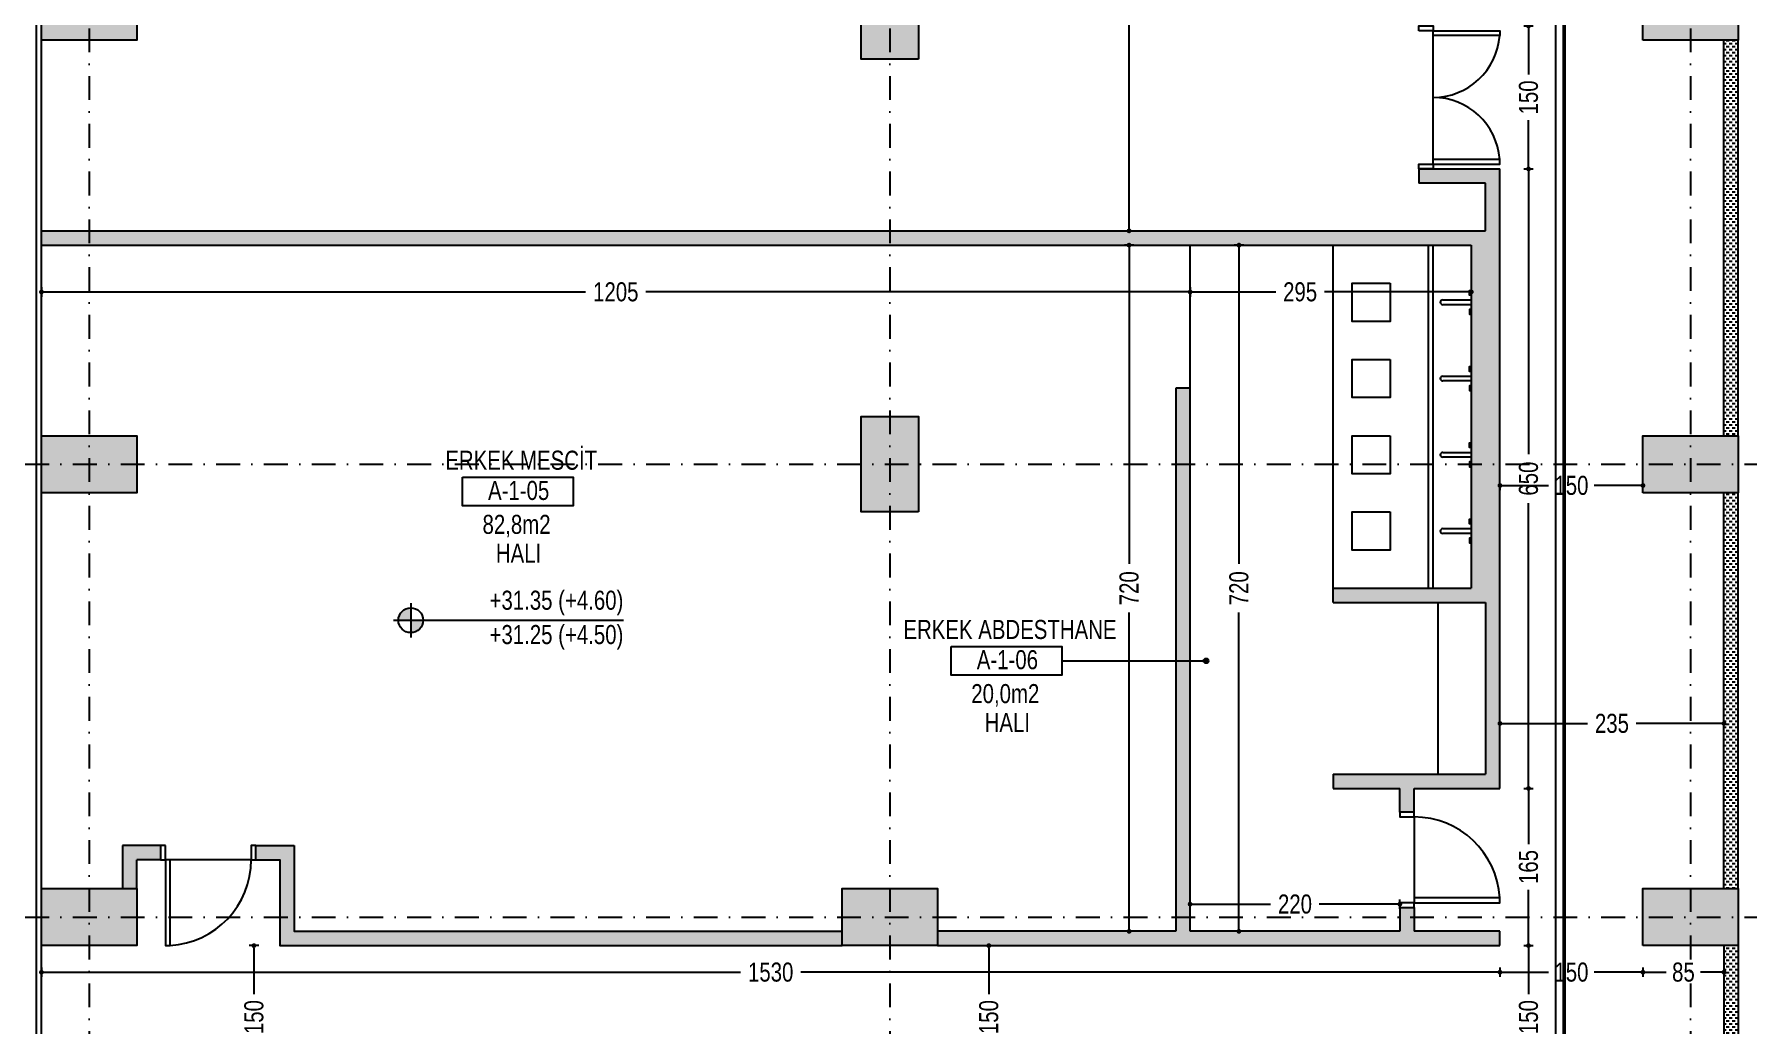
# Model space of a CAD drawing. Header units: centimetres. Extents: x 26569 to 160723, y -3143 to 14565.
# Drawn here: x 78393 to 80191, y 3351 to 4390 of the extents above; entities that cross this region are included whole.
import ezdxf
from ezdxf.enums import TextEntityAlignment as Align

# ---------------------------------------------------------------- set-up
doc = ezdxf.new("R2010")
doc.units = ezdxf.units.CM
doc.header["$LTSCALE"] = 100
doc.linetypes.add('DASHDOT2', pattern=[0.5, 0.25, -0.125, 0, -0.125])
for name, color, linetype in [('A-ANNO-DIMS', 187, 'Continuous'), ('A-ANNO-GRID', 155, 'DASHDOT2'), ('A-ANNO-IDEN', 50, 'Continuous'), ('A-ANNO-TEXT', 50, 'Continuous'), ('A-DOOR', 193, 'Continuous'), ('A-ELEV-01', 255, 'Continuous'), ('A-ELEV-03', 251, 'Continuous'), ('A-FLOR-FIXT', 146, 'Continuous'), ('A-WALL', 134, 'Continuous'), ('A-WALL-HTCH', 8, 'Continuous'), ('A-WALL-INSL', 249, 'Continuous'), ('A-WALL-SNWPNL', 200, 'Continuous'), ('S-CONC', 5, 'Continuous'), ('S-HTCH', 8, 'Continuous')]:
    doc.layers.add(name, color=color, linetype=linetype)
doc.layers.add('GEB-BEZUG', color=2, linetype='Continuous', lineweight=50, true_color=0xffff00)
doc.styles.add('Fields_100', font='act_simplex.shx', dxfattribs={"width": 0.8, "height": 20})
doc.linetypes.add('BATTING', pattern='A,0.00254,-2.54,[134,ltypeshp.shx,S=2.54,R=0,X=-2.54,Y=0],-5.08,[134,ltypeshp.shx,S=2.54,R=180,X=2.54,Y=0],-2.54', length=10.16254)
doc.dimstyles.new('FIELDS_100', dxfattribs={"dimscale": 0, "dimtxt": 20, "dimasz": 5, "dimexe": 5, "dimexo": 5, "dimgap": 5, "dimtad": 0, "dimdec": 0, "dimzin": 0, "dimdsep": 46, "dimtxsty": 'Fields_100', "dimblk": 'DOT', "dimcen": 0.09, "dimclrt": 50, "dimadec": 0, "dimazin": 0, "dimtfac": 1, "dimtdec": 0, "dimtix": 1, "dimtofl": 0, "dimtmove": 1, "dimatfit": 3, "dimfxl": 5, "dimfxlon": 1, "dimtolj": 1, "dimtzin": 0, "dimarcsym": 0})
pattern_1 = [(0, (45541.4728, 54361.0323), (3.175, 3.175), [3.175, -3.175])]
pattern_2 = [(0, (74805.6698, 54361.057), (3.175, 3.175), [3.175, -3.175])]

# ---------------------------------------------------------------- blocks, each defined once
blk = doc.blocks.new('Mahal kutusu_100')
at = {"color": 0}
blk.add_lwpolyline([(-58, 30), (58, 30), (58, 0), (-58, 0)], close=True, dxfattribs=at)
at = {"color": 0, "style": 'Fields_100', "width": 0.8}
for tag, p in [('MAHAL', (3.6, 37.9)), ('KOD', (0.9, 6.2)), ('ALAN', (-1.3, -29.4)), ('KAPLAMA', (0.8, -59.7))]:
    blk.add_attdef(tag, text='', height=20, dxfattribs=at).set_placement(p, align=Align.CENTER)
blk = doc.blocks.new('KAPI_100')
at = {"layer": 'A-DOOR'}
blk.add_line((5, 15), (95, 15), dxfattribs=at)
blk.add_lwpolyline([(95, 15), (95, 105), (90, 105), (90, 15)], dxfattribs=at)
for points in [[(0, 0), (5, 0), (5, 15), (0, 15)], [(95, 0), (100, 0), (100, 15), (95, 15)]]:
    blk.add_lwpolyline(points, close=True, dxfattribs=at)
blk.add_arc((95, 15), 90, 93.1847, 180, dxfattribs=at)
blk = doc.blocks.new('KAPI 150')
at = {"layer": 'A-DOOR'}
blk.add_line((145, 15), (5, 15), dxfattribs=at)
for points in [[(5, 15), (5, 85), (10, 85), (10, 15)], [(145, 15), (145, 85), (140, 85), (140, 15)]]:
    blk.add_lwpolyline(points, dxfattribs=at)
for points in [[(5, 0), (0, 0), (0, 15), (5, 15)], [(150, 0), (145, 0), (145, 15), (150, 15)]]:
    blk.add_lwpolyline(points, close=True, dxfattribs=at)
for centre, start, end in [((5, 15), 0, 85.904), ((145, 15), 94.096, 180)]:
    blk.add_arc(centre, 70, start, end, dxfattribs=at)
blk = doc.blocks.new('_Dot')
at = {"color": 0, "linetype": 'ByBlock', "lineweight": -2}
blk.add_line((-0.5, 0), (-1, 0), dxfattribs=at)
at = {"color": 0, "linetype": 'ByBlock', "const_width": 0.5}
blk.add_lwpolyline([(-0.25, 0, 1), (0.25, 0, 1)], format="xyb", close=True, dxfattribs=at)
blk = doc.blocks.new('*D194')
at = {"layer": 'A-ANNO-DIMS', "color": 0, "lineweight": -2, "transparency": 16777216}
for p, q in [((78628.8, 3433.6), (78618.8, 3433.6)), ((78623.8, 3428.6), (78623.8, 3382.7)), ((78623.8, 3288.6), (78623.8, 3334.6)), ((78628.8, 3283.6), (78618.8, 3283.6))]:
    blk.add_line(p, q, dxfattribs=at)
at = {"layer": 'DEFPOINTS', "color": 0, "transparency": 16777216}
for p in [(78623.8, 3433.6), (78650.9, 3433.6), (78650.9, 3283.6)]:
    blk.add_point(p, dxfattribs=at)
at = {"layer": 'A-ANNO-DIMS', "color": 0, "lineweight": -2, "transparency": 16777216, "xscale": 5, "yscale": 5, "zscale": 5}
for p, rotation in [((78623.8, 3433.6), 90), ((78623.8, 3283.6), 270)]:
    blk.add_blockref('_Dot', p, dxfattribs=dict(at, rotation=rotation))
at = {"layer": 'A-ANNO-DIMS', "color": 50, "transparency": 16777216, "insert": (78623.8, 3358.6), "char_height": 20, "attachment_point": 5, "rotation": 90, "style": 'Fields_100'}
blk.add_mtext('\\A1;150', dxfattribs=at)
blk = doc.blocks.new('*D195')
at = {"layer": 'A-ANNO-DIMS', "color": 0, "lineweight": -2, "transparency": 16777216}
for p, q in [((78400.9, 3410.7), (78400.9, 3400.7)), ((78405.9, 3405.7), (79134.2, 3405.7)), ((79925.9, 3405.7), (79197.5, 3405.7)), ((79930.9, 3410.7), (79930.9, 3400.7))]:
    blk.add_line(p, q, dxfattribs=at)
at = {"layer": 'DEFPOINTS', "color": 0, "transparency": 16777216}
for p in [(78400.9, 3433.6), (79930.9, 3433.6), (79930.9, 3405.7)]:
    blk.add_point(p, dxfattribs=at)
at = {"layer": 'A-ANNO-DIMS', "color": 0, "lineweight": -2, "transparency": 16777216, "xscale": 5, "yscale": 5, "zscale": 5, "rotation": 180}
blk.add_blockref('_Dot', (78400.9, 3405.7), dxfattribs=at)
at = {"layer": 'A-ANNO-DIMS', "color": 0, "lineweight": -2, "transparency": 16777216, "xscale": 5, "yscale": 5, "zscale": 5}
blk.add_blockref('_Dot', (79930.9, 3405.7), dxfattribs=at)
at = {"layer": 'A-ANNO-DIMS', "color": 50, "transparency": 16777216, "insert": (79165.9, 3405.7), "char_height": 20, "attachment_point": 5, "style": 'Fields_100'}
blk.add_mtext('\\A1;1530', dxfattribs=at)
blk = doc.blocks.new('*D196')
at = {"layer": 'A-ANNO-DIMS', "color": 0, "lineweight": -2, "transparency": 16777216}
for p, q in [((79930.9, 3410.7), (79930.9, 3400.7)), ((79935.9, 3405.7), (79981.8, 3405.7)), ((80075.9, 3405.7), (80029.9, 3405.7)), ((80080.9, 3410.7), (80080.9, 3400.7))]:
    blk.add_line(p, q, dxfattribs=at)
at = {"layer": 'DEFPOINTS', "color": 0, "transparency": 16777216}
for p in [(79930.9, 3433.6), (80080.9, 3433.6), (80080.9, 3405.7)]:
    blk.add_point(p, dxfattribs=at)
at = {"layer": 'A-ANNO-DIMS', "color": 0, "lineweight": -2, "transparency": 16777216, "xscale": 5, "yscale": 5, "zscale": 5, "rotation": 180}
blk.add_blockref('_Dot', (79930.9, 3405.7), dxfattribs=at)
at = {"layer": 'A-ANNO-DIMS', "color": 0, "lineweight": -2, "transparency": 16777216, "xscale": 5, "yscale": 5, "zscale": 5}
blk.add_blockref('_Dot', (80080.9, 3405.7), dxfattribs=at)
at = {"layer": 'A-ANNO-DIMS', "color": 50, "transparency": 16777216, "insert": (80005.9, 3405.7), "char_height": 20, "attachment_point": 5, "style": 'Fields_100'}
blk.add_mtext('\\A1;150', dxfattribs=at)
blk = doc.blocks.new('*D197')
at = {"layer": 'A-ANNO-DIMS', "color": 0, "lineweight": -2, "transparency": 16777216}
for p, q in [((80080.9, 3410.7), (80080.9, 3400.7)), ((80085.9, 3405.7), (80105.4, 3405.7)), ((80160.9, 3405.7), (80141.3, 3405.7)), ((80165.9, 3410.7), (80165.9, 3400.7))]:
    blk.add_line(p, q, dxfattribs=at)
at = {"layer": 'DEFPOINTS', "color": 0, "transparency": 16777216}
for p in [(80080.9, 3433.6), (80165.9, 3433.6), (80165.9, 3405.7)]:
    blk.add_point(p, dxfattribs=at)
at = {"layer": 'A-ANNO-DIMS', "color": 0, "lineweight": -2, "transparency": 16777216, "xscale": 5, "yscale": 5, "zscale": 5, "rotation": 180}
blk.add_blockref('_Dot', (80080.9, 3405.7), dxfattribs=at)
at = {"layer": 'A-ANNO-DIMS', "color": 0, "lineweight": -2, "transparency": 16777216, "xscale": 5, "yscale": 5, "zscale": 5}
blk.add_blockref('_Dot', (80165.9, 3405.7), dxfattribs=at)
at = {"layer": 'A-ANNO-DIMS', "color": 50, "transparency": 16777216, "insert": (80123.4, 3405.7), "char_height": 20, "attachment_point": 5, "style": 'Fields_100'}
blk.add_mtext('\\A1;85', dxfattribs=at)
blk = doc.blocks.new('*D198')
at = {"layer": 'A-ANNO-DIMS', "color": 0, "lineweight": -2, "transparency": 16777216}
for p, q in [((79389.7, 3433.6), (79399.7, 3433.6)), ((79394.7, 3428.6), (79394.7, 3382.7)), ((79394.7, 3288.6), (79394.7, 3334.6)), ((79389.7, 3283.6), (79399.7, 3283.6))]:
    blk.add_line(p, q, dxfattribs=at)
at = {"layer": 'DEFPOINTS', "color": 0, "transparency": 16777216}
for p in [(79340.9, 3433.6), (79340.9, 3283.6), (79394.7, 3283.6)]:
    blk.add_point(p, dxfattribs=at)
at = {"layer": 'A-ANNO-DIMS', "color": 0, "lineweight": -2, "transparency": 16777216, "xscale": 5, "yscale": 5, "zscale": 5}
for p, rotation in [((79394.7, 3433.6), 90), ((79394.7, 3283.6), 270)]:
    blk.add_blockref('_Dot', p, dxfattribs=dict(at, rotation=rotation))
at = {"layer": 'A-ANNO-DIMS', "color": 50, "transparency": 16777216, "insert": (79394.7, 3358.6), "char_height": 20, "attachment_point": 5, "rotation": 90, "style": 'Fields_100'}
blk.add_mtext('\\A1;150', dxfattribs=at)
blk = doc.blocks.new('*D199')
at = {"layer": 'A-ANNO-DIMS', "color": 0, "lineweight": -2, "transparency": 16777216}
for p, q in [((79930.9, 3661.7), (79930.9, 3671.7)), ((80165.9, 3661.7), (80165.9, 3671.7)), ((79935.9, 3666.7), (80022.8, 3666.7)), ((80160.9, 3666.7), (80073.9, 3666.7))]:
    blk.add_line(p, q, dxfattribs=at)
at = {"layer": 'DEFPOINTS', "color": 0, "transparency": 16777216}
for p in [(80165.9, 3666.7), (79930.9, 3598.6), (80165.9, 3598.6)]:
    blk.add_point(p, dxfattribs=at)
at = {"layer": 'A-ANNO-DIMS', "color": 0, "lineweight": -2, "transparency": 16777216, "xscale": 5, "yscale": 5, "zscale": 5, "rotation": 180}
blk.add_blockref('_Dot', (79930.9, 3666.7), dxfattribs=at)
at = {"layer": 'A-ANNO-DIMS', "color": 0, "lineweight": -2, "transparency": 16777216, "xscale": 5, "yscale": 5, "zscale": 5}
blk.add_blockref('_Dot', (80165.9, 3666.7), dxfattribs=at)
at = {"layer": 'A-ANNO-DIMS', "color": 50, "transparency": 16777216, "insert": (80048.4, 3666.7), "char_height": 20, "attachment_point": 5, "style": 'Fields_100'}
blk.add_mtext('\\A1;235', dxfattribs=at)
blk = doc.blocks.new('*D200')
at = {"layer": 'A-ANNO-DIMS', "color": 0, "lineweight": -2, "transparency": 16777216}
for p, q in [((79930.9, 3918.6), (79930.9, 3911.4)), ((80080.9, 3913.6), (80080.9, 3921.4)), ((79935.9, 3916.4), (79981.8, 3916.4)), ((80075.9, 3916.4), (80029.9, 3916.4))]:
    blk.add_line(p, q, dxfattribs=at)
at = {"layer": 'DEFPOINTS', "color": 0, "transparency": 16777216}
for p in [(79930.9, 3923.6), (79930.9, 3916.4), (80080.9, 3908.6)]:
    blk.add_point(p, dxfattribs=at)
at = {"layer": 'A-ANNO-DIMS', "color": 0, "lineweight": -2, "transparency": 16777216, "xscale": 5, "yscale": 5, "zscale": 5, "rotation": 180}
blk.add_blockref('_Dot', (79930.9, 3916.4), dxfattribs=at)
at = {"layer": 'A-ANNO-DIMS', "color": 0, "lineweight": -2, "transparency": 16777216, "xscale": 5, "yscale": 5, "zscale": 5}
blk.add_blockref('_Dot', (80080.9, 3916.4), dxfattribs=at)
at = {"layer": 'A-ANNO-DIMS', "color": 50, "transparency": 16777216, "insert": (80005.9, 3916.4), "char_height": 20, "attachment_point": 5, "style": 'Fields_100'}
blk.add_mtext('\\A1;150', dxfattribs=at)
blk = doc.blocks.new('*D201')
at = {"layer": 'A-ANNO-DIMS', "color": 0, "lineweight": -2, "transparency": 16777216}
for p, q in [((79605.9, 3472.1), (79605.9, 3482.1)), ((79610.9, 3477.1), (79690.3, 3477.1)), ((79820.9, 3477.1), (79741.4, 3477.1)), ((79825.9, 3472.1), (79825.9, 3482.1))]:
    blk.add_line(p, q, dxfattribs=at)
at = {"layer": 'DEFPOINTS', "color": 0, "transparency": 16777216}
for p in [(79605.9, 3477.1), (79605.9, 3448.6), (79825.9, 3448.6)]:
    blk.add_point(p, dxfattribs=at)
at = {"layer": 'A-ANNO-DIMS', "color": 0, "lineweight": -2, "transparency": 16777216, "xscale": 5, "yscale": 5, "zscale": 5, "rotation": 180}
blk.add_blockref('_Dot', (79605.9, 3477.1), dxfattribs=at)
at = {"layer": 'A-ANNO-DIMS', "color": 0, "lineweight": -2, "transparency": 16777216, "xscale": 5, "yscale": 5, "zscale": 5}
blk.add_blockref('_Dot', (79825.9, 3477.1), dxfattribs=at)
at = {"layer": 'A-ANNO-DIMS', "color": 50, "transparency": 16777216, "insert": (79715.9, 3477.1), "char_height": 20, "attachment_point": 5, "style": 'Fields_100'}
blk.add_mtext('\\A1;220', dxfattribs=at)
blk = doc.blocks.new('*D202')
at = {"layer": 'A-ANNO-DIMS', "color": 0, "lineweight": -2, "transparency": 16777216}
for p, q in [((79662.1, 4168.6), (79652.1, 4168.6)), ((79657.1, 4163.6), (79657.1, 3834.2)), ((79657.1, 3453.6), (79657.1, 3783)), ((79662.1, 3448.6), (79652.1, 3448.6))]:
    blk.add_line(p, q, dxfattribs=at)
at = {"layer": 'DEFPOINTS', "color": 0, "transparency": 16777216}
for p in [(79657.1, 4168.6), (79755.9, 4168.6), (79825.9, 3448.6)]:
    blk.add_point(p, dxfattribs=at)
at = {"layer": 'A-ANNO-DIMS', "color": 0, "lineweight": -2, "transparency": 16777216, "xscale": 5, "yscale": 5, "zscale": 5}
for p, rotation in [((79657.1, 4168.6), 90), ((79657.1, 3448.6), 270)]:
    blk.add_blockref('_Dot', p, dxfattribs=dict(at, rotation=rotation))
at = {"layer": 'A-ANNO-DIMS', "color": 50, "transparency": 16777216, "insert": (79657.1, 3808.6), "char_height": 20, "attachment_point": 5, "rotation": 90, "style": 'Fields_100'}
blk.add_mtext('\\A1;720', dxfattribs=at)
blk = doc.blocks.new('*D203')
at = {"layer": 'A-ANNO-DIMS', "color": 0, "lineweight": -2, "transparency": 16777216}
for p, q in [((79546.9, 4168.6), (79536.9, 4168.6)), ((79541.9, 4163.6), (79541.9, 3834.2)), ((79541.9, 3453.6), (79541.9, 3783)), ((79546.9, 3448.6), (79536.9, 3448.6))]:
    blk.add_line(p, q, dxfattribs=at)
at = {"layer": 'DEFPOINTS', "color": 0, "transparency": 16777216}
for p in [(79541.9, 4168.6), (79590.9, 4168.6), (79590.9, 3448.6)]:
    blk.add_point(p, dxfattribs=at)
at = {"layer": 'A-ANNO-DIMS', "color": 0, "lineweight": -2, "transparency": 16777216, "xscale": 5, "yscale": 5, "zscale": 5}
for p, rotation in [((79541.9, 4168.6), 90), ((79541.9, 3448.6), 270)]:
    blk.add_blockref('_Dot', p, dxfattribs=dict(at, rotation=rotation))
at = {"layer": 'A-ANNO-DIMS', "color": 50, "transparency": 16777216, "insert": (79541.9, 3808.6), "char_height": 20, "attachment_point": 5, "rotation": 90, "style": 'Fields_100'}
blk.add_mtext('\\A1;720', dxfattribs=at)
blk = doc.blocks.new('*D204')
at = {"layer": 'A-ANNO-DIMS', "color": 0, "lineweight": -2, "transparency": 16777216}
for p, q in [((78400.9, 4124.5), (78400.9, 4114.5)), ((78405.9, 4119.5), (78971.7, 4119.5)), ((79600.9, 4119.5), (79035, 4119.5)), ((79605.9, 4124.5), (79605.9, 4114.5))]:
    blk.add_line(p, q, dxfattribs=at)
at = {"layer": 'DEFPOINTS', "color": 0, "transparency": 16777216}
for p in [(78400.9, 4168.6), (79605.9, 4168.6), (79605.9, 4119.5)]:
    blk.add_point(p, dxfattribs=at)
at = {"layer": 'A-ANNO-DIMS', "color": 0, "lineweight": -2, "transparency": 16777216, "xscale": 5, "yscale": 5, "zscale": 5, "rotation": 180}
blk.add_blockref('_Dot', (78400.9, 4119.5), dxfattribs=at)
at = {"layer": 'A-ANNO-DIMS', "color": 0, "lineweight": -2, "transparency": 16777216, "xscale": 5, "yscale": 5, "zscale": 5}
blk.add_blockref('_Dot', (79605.9, 4119.5), dxfattribs=at)
at = {"layer": 'A-ANNO-DIMS', "color": 50, "transparency": 16777216, "insert": (79003.4, 4119.5), "char_height": 20, "attachment_point": 5, "style": 'Fields_100'}
blk.add_mtext('\\A1;1205', dxfattribs=at)
blk = doc.blocks.new('*D205')
at = {"layer": 'A-ANNO-DIMS', "color": 0, "lineweight": -2, "transparency": 16777216}
for p, q in [((79605.9, 4124.5), (79605.9, 4114.5)), ((79610.9, 4119.5), (79695.7, 4119.5)), ((79895.9, 4119.5), (79746.9, 4119.5)), ((79900.9, 4124.5), (79900.9, 4114.5))]:
    blk.add_line(p, q, dxfattribs=at)
at = {"layer": 'DEFPOINTS', "color": 0, "transparency": 16777216}
for p in [(79605.9, 4168.6), (79900.9, 4168.6), (79900.9, 4119.5)]:
    blk.add_point(p, dxfattribs=at)
at = {"layer": 'A-ANNO-DIMS', "color": 0, "lineweight": -2, "transparency": 16777216, "xscale": 5, "yscale": 5, "zscale": 5, "rotation": 180}
blk.add_blockref('_Dot', (79605.9, 4119.5), dxfattribs=at)
at = {"layer": 'A-ANNO-DIMS', "color": 0, "lineweight": -2, "transparency": 16777216, "xscale": 5, "yscale": 5, "zscale": 5}
blk.add_blockref('_Dot', (79900.9, 4119.5), dxfattribs=at)
at = {"layer": 'A-ANNO-DIMS', "color": 50, "transparency": 16777216, "insert": (79721.3, 4119.5), "char_height": 20, "attachment_point": 5, "style": 'Fields_100'}
blk.add_mtext('\\A1;295', dxfattribs=at)
blk = doc.blocks.new('*D206')
at = {"layer": 'A-ANNO-DIMS', "color": 0, "lineweight": -2, "transparency": 16777216}
for p, q in [((79536.9, 5853.6), (79546.9, 5853.6)), ((79541.9, 5848.6), (79541.9, 5050.3)), ((79541.9, 4188.6), (79541.9, 4987)), ((79536.9, 4183.6), (79546.9, 4183.6))]:
    blk.add_line(p, q, dxfattribs=at)
at = {"layer": 'DEFPOINTS', "color": 0, "transparency": 16777216}
for p in [(78500.9, 5853.6), (79541.9, 5853.6), (78400.9, 4183.6)]:
    blk.add_point(p, dxfattribs=at)
at = {"layer": 'A-ANNO-DIMS', "color": 0, "lineweight": -2, "transparency": 16777216, "xscale": 5, "yscale": 5, "zscale": 5}
for p, rotation in [((79541.9, 5853.6), 90), ((79541.9, 4183.6), 270)]:
    blk.add_blockref('_Dot', p, dxfattribs=dict(at, rotation=rotation))
at = {"layer": 'A-ANNO-DIMS', "color": 50, "transparency": 16777216, "insert": (79541.9, 5018.6), "char_height": 20, "attachment_point": 5, "rotation": 90, "style": 'Fields_100'}
blk.add_mtext('\\A1;1670', dxfattribs=at)
blk = doc.blocks.new('*D207')
at = {"layer": 'A-ANNO-DIMS', "color": 0, "lineweight": -2, "transparency": 16777216}
for p, q in [((78400.9, 4517.8), (78400.9, 4527.8)), ((78405.9, 4522.8), (79128.2, 4522.8)), ((79910.9, 4522.8), (79188.5, 4522.8)), ((79915.9, 4517.8), (79915.9, 4527.8))]:
    blk.add_line(p, q, dxfattribs=at)
at = {"layer": 'DEFPOINTS', "color": 0, "transparency": 16777216}
for p in [(79915.9, 4522.8), (78400.9, 4183.6), (79915.9, 4183.6)]:
    blk.add_point(p, dxfattribs=at)
at = {"layer": 'A-ANNO-DIMS', "color": 0, "lineweight": -2, "transparency": 16777216, "xscale": 5, "yscale": 5, "zscale": 5, "rotation": 180}
blk.add_blockref('_Dot', (78400.9, 4522.8), dxfattribs=at)
at = {"layer": 'A-ANNO-DIMS', "color": 0, "lineweight": -2, "transparency": 16777216, "xscale": 5, "yscale": 5, "zscale": 5}
blk.add_blockref('_Dot', (79915.9, 4522.8), dxfattribs=at)
at = {"layer": 'A-ANNO-DIMS', "color": 50, "transparency": 16777216, "insert": (79158.4, 4522.8), "char_height": 20, "attachment_point": 5, "style": 'Fields_100'}
blk.add_mtext('\\A1;1515', dxfattribs=at)
blk = doc.blocks.new('*D214')
at = {"layer": 'A-ANNO-DIMS', "color": 0, "lineweight": -2, "transparency": 16777216}
for p, q in [((79955.9, 3433.6), (79965.9, 3433.6)), ((79960.9, 3428.6), (79960.9, 3382.7)), ((79960.9, 3288.6), (79960.9, 3334.6)), ((79955.9, 3283.6), (79965.9, 3283.6))]:
    blk.add_line(p, q, dxfattribs=at)
at = {"layer": 'DEFPOINTS', "color": 0, "transparency": 16777216}
for p in [(79930.9, 3433.6), (79960.9, 3433.6), (79795.9, 3283.6)]:
    blk.add_point(p, dxfattribs=at)
at = {"layer": 'A-ANNO-DIMS', "color": 0, "lineweight": -2, "transparency": 16777216, "xscale": 5, "yscale": 5, "zscale": 5}
for p, rotation in [((79960.9, 3433.6), 90), ((79960.9, 3283.6), 270)]:
    blk.add_blockref('_Dot', p, dxfattribs=dict(at, rotation=rotation))
at = {"layer": 'A-ANNO-DIMS', "color": 50, "transparency": 16777216, "insert": (79960.9, 3358.6), "char_height": 20, "attachment_point": 5, "rotation": 90, "style": 'Fields_100'}
blk.add_mtext('\\A1;150', dxfattribs=at)
blk = doc.blocks.new('*D69')
at = {"layer": 'A-ANNO-DIMS', "color": 0, "lineweight": -2, "transparency": 16777216}
for p, q in [((79955.9, 3598.6), (79965.9, 3598.6)), ((79960.9, 3593.6), (79960.9, 3540.2)), ((79960.9, 3438.6), (79960.9, 3492.1)), ((79955.9, 3433.6), (79965.9, 3433.6))]:
    blk.add_line(p, q, dxfattribs=at)
at = {"layer": 'DEFPOINTS', "color": 0, "transparency": 16777216}
for p in [(79930.9, 3598.6), (79960.9, 3598.6), (79930.9, 3433.6)]:
    blk.add_point(p, dxfattribs=at)
at = {"layer": 'A-ANNO-DIMS', "color": 0, "lineweight": -2, "transparency": 16777216, "xscale": 5, "yscale": 5, "zscale": 5}
for p, rotation in [((79960.9, 3598.6), 90), ((79960.9, 3433.6), 270)]:
    blk.add_blockref('_Dot', p, dxfattribs=dict(at, rotation=rotation))
at = {"layer": 'A-ANNO-DIMS', "color": 50, "transparency": 16777216, "insert": (79960.9, 3516.1), "char_height": 20, "attachment_point": 5, "rotation": 90, "style": 'Fields_100'}
blk.add_mtext('\\A1;165', dxfattribs=at)
blk = doc.blocks.new('*D215')
at = {"layer": 'A-ANNO-DIMS', "color": 0, "lineweight": -2, "transparency": 16777216}
for p, q in [((79955.9, 4248.6), (79965.9, 4248.6)), ((79960.9, 4243.6), (79960.9, 3949.2)), ((79960.9, 3603.6), (79960.9, 3898)), ((79955.9, 3598.6), (79965.9, 3598.6))]:
    blk.add_line(p, q, dxfattribs=at)
at = {"layer": 'DEFPOINTS', "color": 0, "transparency": 16777216}
for p in [(79930.9, 4248.6), (79960.9, 4248.6), (79930.9, 3598.6)]:
    blk.add_point(p, dxfattribs=at)
at = {"layer": 'A-ANNO-DIMS', "color": 0, "lineweight": -2, "transparency": 16777216, "xscale": 5, "yscale": 5, "zscale": 5}
for p, rotation in [((79960.9, 4248.6), 90), ((79960.9, 3598.6), 270)]:
    blk.add_blockref('_Dot', p, dxfattribs=dict(at, rotation=rotation))
at = {"layer": 'A-ANNO-DIMS', "color": 50, "transparency": 16777216, "insert": (79960.9, 3923.6), "char_height": 20, "attachment_point": 5, "rotation": 90, "style": 'Fields_100'}
blk.add_mtext('\\A1;650', dxfattribs=at)
blk = doc.blocks.new('*D216')
at = {"layer": 'A-ANNO-DIMS', "color": 0, "lineweight": -2, "transparency": 16777216}
for p, q in [((79955.9, 4398.6), (79965.9, 4398.6)), ((79960.9, 4393.6), (79960.9, 4347.7)), ((79960.9, 4253.6), (79960.9, 4299.6)), ((79955.9, 4248.6), (79965.9, 4248.6))]:
    blk.add_line(p, q, dxfattribs=at)
at = {"layer": 'DEFPOINTS', "color": 0, "transparency": 16777216}
for p in [(79930.9, 4398.6), (79960.9, 4398.6), (79930.9, 4248.6)]:
    blk.add_point(p, dxfattribs=at)
at = {"layer": 'A-ANNO-DIMS', "color": 0, "lineweight": -2, "transparency": 16777216, "xscale": 5, "yscale": 5, "zscale": 5}
for p, rotation in [((79960.9, 4398.6), 90), ((79960.9, 4248.6), 270)]:
    blk.add_blockref('_Dot', p, dxfattribs=dict(at, rotation=rotation))
at = {"layer": 'A-ANNO-DIMS', "color": 50, "transparency": 16777216, "insert": (79960.9, 4323.6), "char_height": 20, "attachment_point": 5, "rotation": 90, "style": 'Fields_100'}
blk.add_mtext('\\A1;150', dxfattribs=at)
blk = doc.blocks.new('*D170')
at = {"layer": 'A-ANNO-DIMS', "color": 0, "lineweight": -2, "transparency": 16777216}
for p, q in [((79984.4, 6758.6), (79994.4, 6758.6)), ((79989.4, 6753.6), (79989.4, 5054.3)), ((79989.4, 3288.6), (79989.4, 4987.9)), ((79984.4, 3283.6), (79994.4, 3283.6))]:
    blk.add_line(p, q, dxfattribs=at)
at = {"layer": 'DEFPOINTS', "color": 0, "transparency": 16777216}
for p in [(79470.9, 6758.6), (79989.4, 6758.6), (79795.9, 3283.6)]:
    blk.add_point(p, dxfattribs=at)
at = {"layer": 'A-ANNO-DIMS', "color": 0, "lineweight": -2, "transparency": 16777216, "xscale": 5, "yscale": 5, "zscale": 5}
for p, rotation in [((79989.4, 6758.6), 90), ((79989.4, 3283.6), 270)]:
    blk.add_blockref('_Dot', p, dxfattribs=dict(at, rotation=rotation))
at = {"layer": 'A-ANNO-DIMS', "color": 50, "transparency": 16777216, "insert": (79989.4, 5021.1), "char_height": 20, "attachment_point": 5, "rotation": 90, "style": 'Fields_100'}
blk.add_mtext('\\A1;3475', dxfattribs=at)

msp = doc.modelspace()

# ---------------------------------------------------------------- hatches: boundary and pattern name
at = {"layer": 'A-ANNO-DIMS'}
h = msp.add_hatch(color=256, dxfattribs=at)
h.paths.add_polyline_path([(78788.33, 3788, 0.4142136), (78775.33, 3775), (78788.33, 3775)])
h.paths.add_polyline_path([(78801.33, 3775), (78788.33, 3775), (78788.33, 3762, 0.4142136)])
at = {"layer": 'A-ANNO-IDEN'}
h = msp.add_hatch(color=256, dxfattribs=at)
h.dxf.hatch_style = 1
edge = h.paths.add_edge_path()
edge.add_arc((79622.58, 3732.42), 2.5, 360, 720)
at = {"layer": 'A-WALL-HTCH'}
h = msp.add_hatch(dxfattribs=at)
h.set_pattern_fill('DASH', color=256)
h.set_pattern_definition(pattern_2)
h.paths.add_polyline_path([(80180.86, 4383.62), (80165.86, 4383.62), (80165.86, 3968.62), (80180.86, 3968.62)])
h = msp.add_hatch(dxfattribs=at)
h.set_pattern_fill('DASH', color=256)
h.set_pattern_definition(pattern_1)
h.paths.add_polyline_path([(79930.86, 4248.62), (79845.86, 4248.62), (79845.86, 4233.62), (79915.86, 4233.62), (79915.86, 4183.62), (78400.86, 4183.62), (78400.86, 4168.62), (79900.86, 4168.62), (79900.86, 3808.62), (79755.86, 3808.62), (79755.86, 3793.62), (79915.86, 3793.62), (79915.86, 3613.62), (79755.86, 3613.62), (79755.86, 3598.62), (79825.86, 3598.62), (79825.86, 3573.62), (79840.86, 3573.62), (79840.86, 3598.62), (79930.86, 3598.62)])
h = msp.add_hatch(dxfattribs=at)
h.set_pattern_fill('DASH', color=256)
h.set_pattern_definition(pattern_1)
h.paths.add_polyline_path([(79930.86, 3448.62), (79840.86, 3448.62), (79840.86, 3473.62), (79825.86, 3473.62), (79825.86, 3448.62), (79605.86, 3448.62), (79605.86, 4018.62), (79590.86, 4018.62), (79590.86, 3448.62), (79340.86, 3448.62), (79340.86, 3433.62), (79930.86, 3433.62)])
h = msp.add_hatch(dxfattribs=at)
h.set_pattern_fill('DASH', color=256)
h.set_pattern_definition(pattern_2)
h.paths.add_polyline_path([(80180.86, 3908.62), (80165.86, 3908.62), (80165.86, 3493.62), (80180.86, 3493.62)])
h = msp.add_hatch(dxfattribs=at)
h.set_pattern_fill('DASH', color=256)
h.set_pattern_definition(pattern_1)
h.paths.add_polyline_path([(78525.86, 3538.62), (78485.86, 3538.62), (78485.86, 3493.62), (78500.86, 3493.62), (78500.86, 3523.62), (78525.86, 3523.62)])
h.paths.add_polyline_path([(78665.86, 3538.62), (78625.86, 3538.62), (78625.86, 3523.62), (78650.86, 3523.62), (78650.86, 3433.62), (79240.86, 3433.62), (79240.86, 3448.62), (78665.86, 3448.62)])
h = msp.add_hatch(dxfattribs=at)
h.set_pattern_fill('DASH', color=256)
h.set_pattern_definition(pattern_2)
h.paths.add_polyline_path([(80180.86, 3433.62), (80165.86, 3433.62), (80165.86, 3018.62), (80180.86, 3018.62)])
at = {"layer": 'S-HTCH'}
h = msp.add_hatch(dxfattribs=at)
h.set_pattern_fill('ANSI33', color=256)
h.set_pattern_definition([(45, (74805.67, 5721.585), (-4.490128, 4.490128), []), (45, (74810.16, 5721.585), (-4.490128, 4.490128), [3.175, -1.5875])])
h.paths.add_polyline_path([(79320.86, 2938.62), (79260.86, 2938.62), (79260.86, 3038.62), (79320.86, 3038.62)])
h.paths.add_polyline_path([(78400.86, 2958.62), (78400.86, 3018.62), (78500.86, 3018.62), (78500.86, 2958.62)])
h.paths.add_polyline_path([(80080.86, 2958.62), (80080.86, 3018.62), (80180.86, 3018.62), (80180.86, 2958.62)])
h.paths.add_polyline_path([(79320.86, 1988.62), (79260.86, 1988.62), (79260.86, 2088.62), (79320.86, 2088.62)])
h.paths.add_polyline_path([(79320.86, 2463.62), (79260.86, 2463.62), (79260.86, 2563.62), (79320.86, 2563.62)])
h.paths.add_polyline_path([(79320.86, 3888.62), (79260.86, 3888.62), (79260.86, 3988.62), (79320.86, 3988.62)])
h.paths.add_polyline_path([(79320.86, 4363.62), (79260.86, 4363.62), (79260.86, 4463.62), (79320.86, 4463.62)])
h.paths.add_polyline_path([(79320.86, 4838.62), (79260.86, 4838.62), (79260.86, 4938.62), (79320.86, 4938.62)])
h.paths.add_polyline_path([(79320.86, 5788.62), (79260.86, 5788.62), (79260.86, 5888.62), (79320.86, 5888.62)])
h.paths.add_polyline_path([(79320.86, 6263.62), (79260.86, 6263.62), (79260.86, 6363.62), (79320.86, 6363.62)])
h.paths.add_polyline_path([(79320.86, 6738.62), (79260.86, 6738.62), (79260.86, 6838.62), (79320.86, 6838.62)])
h.paths.add_polyline_path([(78400.86, 1518.62), (78400.86, 1578.62), (78500.86, 1578.62), (78500.86, 1518.62)])
h.paths.add_polyline_path([(79240.86, 1518.62), (79240.86, 1578.62), (79340.86, 1578.62), (79340.86, 1518.62)])
h.paths.add_polyline_path([(80080.86, 1518.62), (80080.86, 1578.62), (80180.86, 1578.62), (80180.86, 1518.62)])
h.paths.add_polyline_path([(78400.86, 2008.62), (78400.86, 2068.62), (78500.86, 2068.62), (78500.86, 2008.62)])
h.paths.add_polyline_path([(80080.86, 2008.62), (80080.86, 2068.62), (80180.86, 2068.62), (80180.86, 2008.62)])
h.paths.add_polyline_path([(78400.86, 2483.62), (78400.86, 2543.62), (78500.86, 2543.62), (78500.86, 2483.62)])
h.paths.add_polyline_path([(80080.86, 2483.62), (80080.86, 2543.62), (80180.86, 2543.62), (80180.86, 2483.62)])
h.paths.add_polyline_path([(78400.86, 3433.62), (78400.86, 3493.62), (78500.86, 3493.62), (78500.86, 3433.62)])
h.paths.add_polyline_path([(79240.86, 3433.62), (79240.86, 3493.62), (79340.86, 3493.62), (79340.86, 3433.62)])
h.paths.add_polyline_path([(80080.86, 3433.62), (80080.86, 3493.62), (80180.86, 3493.62), (80180.86, 3433.62)])
h.paths.add_polyline_path([(78400.86, 3908.62), (78400.86, 3968.62), (78500.86, 3968.62), (78500.86, 3908.62)])
h.paths.add_polyline_path([(80080.86, 3908.62), (80080.86, 3968.62), (80180.86, 3968.62), (80180.86, 3908.62)])
h.paths.add_polyline_path([(78400.86, 4383.62), (78400.86, 4443.62), (78500.86, 4443.62), (78500.86, 4383.62)])
h.paths.add_polyline_path([(80080.86, 4383.62), (80080.86, 4443.62), (80180.86, 4443.62), (80180.86, 4383.62)])
h.paths.add_polyline_path([(78400.86, 4858.62), (78400.86, 4918.62), (78500.86, 4918.62), (78500.86, 4858.62)])
h.paths.add_polyline_path([(80080.86, 4858.62), (80080.86, 4918.62), (80180.86, 4918.62), (80180.86, 4858.62)])
h.paths.add_polyline_path([(78400.86, 5333.62), (78400.86, 5393.62), (78500.86, 5393.62), (78500.86, 5333.62)])
h.paths.add_polyline_path([(79240.86, 5333.62), (79240.86, 5393.62), (79340.86, 5393.62), (79340.86, 5333.62)])
h.paths.add_polyline_path([(80080.86, 5333.62), (80080.86, 5393.62), (80180.86, 5393.62), (80180.86, 5333.62)])
h.paths.add_polyline_path([(78400.86, 5808.62), (78400.86, 5868.62), (78500.86, 5868.62), (78500.86, 5808.62)])
h.paths.add_polyline_path([(80080.86, 5808.62), (80080.86, 5868.62), (80180.86, 5868.62), (80180.86, 5808.62)])
h.paths.add_polyline_path([(78400.86, 6283.62), (78400.86, 6343.62), (78500.86, 6343.62), (78500.86, 6283.62)])
h.paths.add_polyline_path([(80080.86, 6283.62), (80080.86, 6343.62), (80180.86, 6343.62), (80180.86, 6283.62)])
h.paths.add_polyline_path([(78400.86, 6758.62), (78400.86, 6818.62), (78500.86, 6818.62), (78500.86, 6758.62)])
h.paths.add_polyline_path([(80080.86, 6758.62), (80080.86, 6818.62), (80180.86, 6818.62), (80180.86, 6758.62)])
h.paths.add_polyline_path([(78400.86, 7248.62), (78400.86, 7308.62), (78500.86, 7308.62), (78500.86, 7248.62)])
h.paths.add_polyline_path([(79240.86, 7248.62), (79240.86, 7308.62), (79340.86, 7308.62), (79340.86, 7248.62)])
h.paths.add_polyline_path([(80080.86, 7248.62), (80080.86, 7308.62), (80180.86, 7308.62), (80180.86, 7248.62)])

# ---------------------------------------------------------------- linework, layer by layer
at = {"layer": 'A-ANNO-DIMS'}
for p, q in [((78788.33, 3793), (78788.33, 3757)), ((78770.33, 3775), (79011.33, 3775))]:
    msp.add_line(p, q, dxfattribs=at)
msp.add_circle((78788.33, 3775), 13, dxfattribs=at)
at = {"layer": 'A-ANNO-GRID'}
for p, q in [((78450.86, 8203.62), (78450.86, 1408.62)), ((79290.86, 8203.62), (79290.86, 1408.62)), ((80130.86, 8203.62), (80130.86, 1408.62)), ((76981.01, 3938.62), (98785.86, 3938.62)), ((76981.01, 3463.62), (98785.86, 3463.62))]:
    msp.add_line(p, q, dxfattribs=at)
at = {"layer": 'A-ANNO-IDEN'}
msp.add_lwpolyline([(79471.32, 3732.42), (79620.08, 3732.42)], dxfattribs=at)
msp.add_circle((79622.58, 3732.42), 2.5, dxfattribs=at)
at = {"layer": 'A-ELEV-01'}
msp.add_line((79755.86, 3808.62), (79755.86, 4168.62), dxfattribs=at)
at = {"layer": 'A-ELEV-03'}
msp.add_line((79605.86, 4018.62), (79605.86, 4168.62), dxfattribs=at)
at = {"layer": 'A-FLOR-FIXT'}
for p, q in [((79855.86, 3808.62), (79855.86, 4168.62)), ((79860.86, 3808.62), (79860.86, 4168.62)), ((79870.86, 4111.12), (79900.86, 4111.12)), ((79900.86, 4106.12), (79870.86, 4106.12)), ((79900.86, 4111.12), (79900.86, 4106.12)), ((79870.86, 4031.12), (79900.86, 4031.12)), ((79900.86, 4031.12), (79900.86, 4026.12)), ((79900.86, 4026.12), (79870.86, 4026.12)), ((79870.86, 3951.12), (79900.86, 3951.12)), ((79900.86, 3946.12), (79870.86, 3946.12)), ((79900.86, 3951.12), (79900.86, 3946.12)), ((79870.86, 3871.12), (79900.86, 3871.12)), ((79900.86, 3866.12), (79870.86, 3866.12)), ((79900.86, 3871.12), (79900.86, 3866.12))]:
    msp.add_line(p, q, dxfattribs=at)
for points in [[(79815.86, 4128.62), (79815.86, 4088.62), (79775.86, 4088.62), (79775.86, 4128.62)], [(79900.86, 4121.12), (79900.86, 4116.12), (79898.86, 4116.12), (79898.86, 4121.12)], [(79900.86, 4096.12), (79900.86, 4101.12), (79898.86, 4101.12), (79898.86, 4096.12)], [(79815.86, 4048.62), (79815.86, 4008.62), (79775.86, 4008.62), (79775.86, 4048.62)], [(79900.86, 4041.12), (79900.86, 4036.12), (79898.86, 4036.12), (79898.86, 4041.12)], [(79900.86, 4016.12), (79900.86, 4021.12), (79898.86, 4021.12), (79898.86, 4016.12)], [(79815.86, 3968.62), (79815.86, 3928.62), (79775.86, 3928.62), (79775.86, 3968.62)], [(79900.86, 3961.12), (79900.86, 3956.12), (79898.86, 3956.12), (79898.86, 3961.12)], [(79900.86, 3936.12), (79900.86, 3941.12), (79898.86, 3941.12), (79898.86, 3936.12)], [(79815.86, 3888.62), (79815.86, 3848.62), (79775.86, 3848.62), (79775.86, 3888.62)], [(79900.86, 3881.12), (79900.86, 3876.12), (79898.86, 3876.12), (79898.86, 3881.12)], [(79900.86, 3856.12), (79900.86, 3861.12), (79898.86, 3861.12), (79898.86, 3856.12)]]:
    msp.add_lwpolyline(points, close=True, dxfattribs=at)
msp.add_lwpolyline([(79865.86, 3793.62), (79865.86, 3613.62)], dxfattribs=at)
for centre in [(79870.86, 4108.62), (79870.86, 4028.62), (79870.86, 3948.62), (79870.86, 3868.62)]:
    msp.add_arc(centre, 2.5, 90, 270, dxfattribs=at)
at = {"layer": 'A-WALL'}
for p, q in [((80165.86, 3968.62), (80165.86, 4383.62)), ((80180.86, 3968.62), (80180.86, 4383.62)), ((79845.86, 4248.62), (79930.86, 4248.62)), ((79845.86, 4248.62), (79845.86, 4233.62)), ((79930.86, 3598.62), (79930.86, 4248.62)), ((79915.86, 4233.62), (79845.86, 4233.62)), ((79915.86, 4183.62), (79915.86, 4233.62)), ((78400.86, 4183.62), (79915.86, 4183.62)), ((79605.86, 4018.62), (79590.86, 4018.62)), ((79590.86, 4018.62), (79590.86, 3448.62)), ((79605.86, 3448.62), (79605.86, 4018.62)), ((80165.86, 3493.62), (80165.86, 3908.62)), ((80180.86, 3493.62), (80180.86, 3908.62)), ((79755.86, 3808.62), (79900.86, 3808.62)), ((79755.86, 3793.62), (79755.86, 3808.62)), ((79755.86, 3793.62), (79915.86, 3793.62)), ((79755.86, 3613.62), (79915.86, 3613.62)), ((79755.86, 3613.62), (79755.86, 3598.62)), ((79755.86, 3598.62), (79825.86, 3598.62)), ((79825.86, 3573.62), (79825.86, 3598.62)), ((79840.86, 3598.62), (79930.86, 3598.62)), ((79840.86, 3573.62), (79840.86, 3598.62)), ((78525.86, 3538.62), (78485.86, 3538.62)), ((78485.86, 3538.62), (78485.86, 3493.62)), ((78500.86, 3493.62), (78500.86, 3523.62)), ((78525.86, 3523.62), (78500.86, 3523.62)), ((78625.86, 3538.62), (78665.86, 3538.62)), ((79825.86, 3473.62), (79825.86, 3448.62)), ((79840.86, 3473.62), (79840.86, 3448.62)), ((79590.86, 3448.62), (79340.86, 3448.62)), ((79340.86, 3433.62), (79930.86, 3433.62)), ((79825.86, 3448.62), (79605.86, 3448.62)), ((79930.86, 3448.62), (79840.86, 3448.62)), ((79930.86, 3433.62), (79930.86, 3448.62)), ((80165.86, 3433.62), (80165.86, 3018.62)), ((80180.86, 3433.62), (80180.86, 3018.62))]:
    msp.add_line(p, q, dxfattribs=at)
for points in [[(78400.86, 4168.62), (79900.86, 4168.62)], [(79900.86, 4168.62), (79900.86, 3808.62)], [(79915.86, 3793.62), (79915.86, 3613.62)], [(78625.86, 3523.62), (78650.86, 3523.62), (78650.86, 3433.62), (79240.86, 3433.62)], [(78665.86, 3538.62), (78665.86, 3448.62), (79240.86, 3448.62)]]:
    msp.add_lwpolyline(points, dxfattribs=at)
at = {"layer": 'A-WALL-INSL', "linetype": 'BATTING', "ltscale": 0.005}
msp.add_lwpolyline([(78395.86, 2676.09), (78395.86, 5051.09)], dxfattribs=at)
at = {"layer": 'A-WALL-SNWPNL'}
for p, q in [((78400.86, 3968.59), (78400.86, 4383.59)), ((78400.86, 3493.59), (78400.86, 3908.59)), ((78400.86, 3018.59), (78400.86, 3433.59))]:
    msp.add_line(p, q, dxfattribs=at)
at = {"layer": 'GEB-BEZUG'}
msp.add_lwpolyline([(80098.17, 6738.62), (79998.17, 6738.62), (79998.17, 1571.44), (80060.75, 1571.44)], dxfattribs=at)
at = {"layer": 'S-CONC'}
for points in [[(79320.86, 4363.62), (79260.86, 4363.62), (79260.86, 4463.62), (79320.86, 4463.62)], [(78400.86, 4383.62), (78400.86, 4443.62), (78500.86, 4443.62), (78500.86, 4383.62)], [(80080.86, 4383.62), (80080.86, 4443.62), (80180.86, 4443.62), (80180.86, 4383.62)], [(79320.86, 3888.62), (79260.86, 3888.62), (79260.86, 3988.62), (79320.86, 3988.62)], [(78400.86, 3908.62), (78400.86, 3968.62), (78500.86, 3968.62), (78500.86, 3908.62)], [(80080.86, 3908.62), (80080.86, 3968.62), (80180.86, 3968.62), (80180.86, 3908.62)], [(78400.86, 3433.62), (78400.86, 3493.62), (78500.86, 3493.62), (78500.86, 3433.62)], [(79240.86, 3433.62), (79240.86, 3493.62), (79340.86, 3493.62), (79340.86, 3433.62)], [(80080.86, 3433.62), (80080.86, 3493.62), (80180.86, 3493.62), (80180.86, 3433.62)]]:
    msp.add_lwpolyline(points, close=True, dxfattribs=at)

# ---------------------------------------------------------------- block references
at = {"layer": 'A-ANNO-IDEN'}
for p, values in [((78900.6, 3895.02), {'MAHAL': 'ERKEK MESCİT', 'KOD': 'A-1-05', 'ALAN': '82,8m2', 'KAPLAMA': 'HALI'}), ((79413.32, 3717.42), {'MAHAL': 'ERKEK ABDESTHANE', 'KOD': 'A-1-06', 'ALAN': '20,0m2', 'KAPLAMA': 'HALI'})]:
    msp.add_blockref('Mahal kutusu_100', p, dxfattribs=at).add_auto_attribs(values)
at = {"layer": 'A-DOOR'}
for p, rotation in [((79825.86, 3573.62), 270), ((78625.86, 3538.62), 180)]:
    msp.add_blockref('KAPI_100', p, dxfattribs=dict(at, rotation=rotation))
at = {"layer": 'A-ELEV-01', "rotation": 270}
msp.add_blockref('KAPI 150', (79845.86, 4398.62), dxfattribs=at)

# ---------------------------------------------------------------- texts
at = {"layer": 'A-ANNO-TEXT', "char_height": 20, "style": 'Fields_100'}
for s, insert, attachment_point in [('+31.35 (+4.60)', (79011.33, 3780), 9), ('+31.25 (+4.50)', (79011.33, 3770), 3)]:
    msp.add_mtext_dynamic_manual_height_columns(s, width=223, gutter_width=100, heights=[0], dxfattribs=dict(at, insert=insert, attachment_point=attachment_point))

# ---------------------------------------------------------------- dimensions: what is measured, and where the dimension line sits
at = {"layer": 'A-ANNO-DIMS'}
for base, p1, p2, picture, middle in [((79989.37, 6758.62), (79795.86, 3283.62), (79470.86, 6758.62), '*D170', (79989.37, 5021.12)), ((79541.91, 5853.62), (78400.86, 4183.62), (78500.86, 5853.62), '*D206', (79541.91, 5018.62)), ((79960.9, 4398.62), (79930.86, 4248.62), (79930.86, 4398.62), '*D216', (79960.9, 4323.62)), ((79960.9, 4248.62), (79930.86, 3598.62), (79930.86, 4248.62), '*D215', (79960.9, 3923.62)), ((79541.91, 4168.62), (79590.86, 3448.62), (79590.86, 4168.62), '*D203', (79541.91, 3808.62)), ((79657.05, 4168.62), (79825.86, 3448.62), (79755.86, 4168.62), '*D202', (79657.05, 3808.62)), ((79960.9, 3598.62), (79930.86, 3433.62), (79930.86, 3598.62), '*D69', (79960.9, 3516.12)), ((78623.83, 3433.62), (78650.86, 3283.62), (78650.86, 3433.62), '*D194', (78623.83, 3358.62)), ((79394.7, 3283.62), (79340.86, 3433.62), (79340.86, 3283.62), '*D198', (79394.7, 3358.62)), ((79960.9, 3433.62), (79795.86, 3283.62), (79930.86, 3433.62), '*D214', (79960.9, 3358.62))]:
    dim = msp.add_linear_dim(base=base, p1=p1, p2=p2, angle=90, dimstyle='FIELDS_100', override={"dimscale": 1}, dxfattribs=at)
    dim.commit()
    dim.dimension.update_dxf_attribs({"geometry": picture, "text_midpoint": middle})
for base, p1, p2, picture, middle in [((79915.86, 4522.83), (78400.86, 4183.62), (79915.86, 4183.62), '*D207', (79158.36, 4522.83)), ((79605.86, 4119.48), (78400.86, 4168.62), (79605.86, 4168.62), '*D204', (79003.36, 4119.48)), ((79930.86, 3916.35), (80080.86, 3908.62), (79930.86, 3923.62), '*D200', (80005.86, 3916.35)), ((80165.86, 3666.68), (79930.86, 3598.62), (80165.86, 3598.62), '*D199', (80048.36, 3666.68)), ((79605.86, 3477.09), (79825.86, 3448.62), (79605.86, 3448.62), '*D201', (79715.86, 3477.09)), ((79930.86, 3405.7), (78400.86, 3433.62), (79930.86, 3433.62), '*D195', (79165.86, 3405.7)), ((80080.86, 3405.7), (79930.86, 3433.62), (80080.86, 3433.62), '*D196', (80005.86, 3405.7)), ((80165.86, 3405.7), (80080.86, 3433.62), (80165.86, 3433.62), '*D197', (80123.36, 3405.7))]:
    dim = msp.add_linear_dim(base=base, p1=p1, p2=p2, dimstyle='FIELDS_100', override={"dimscale": 1}, dxfattribs=at)
    dim.commit()
    dim.dimension.update_dxf_attribs({"geometry": picture, "text_midpoint": middle})
dim = msp.add_linear_dim(base=(79900.86, 4119.48), p1=(79605.86, 4168.62), p2=(79900.86, 4168.62), dimstyle='FIELDS_100', override={"dimscale": 1}, dxfattribs=at)
dim.commit()
dim.dimension.update_dxf_attribs({"geometry": '*D205', "text_midpoint": (79721.29, 4119.48), "dimtype": 160})

doc.saveas('drawing.dxf')
